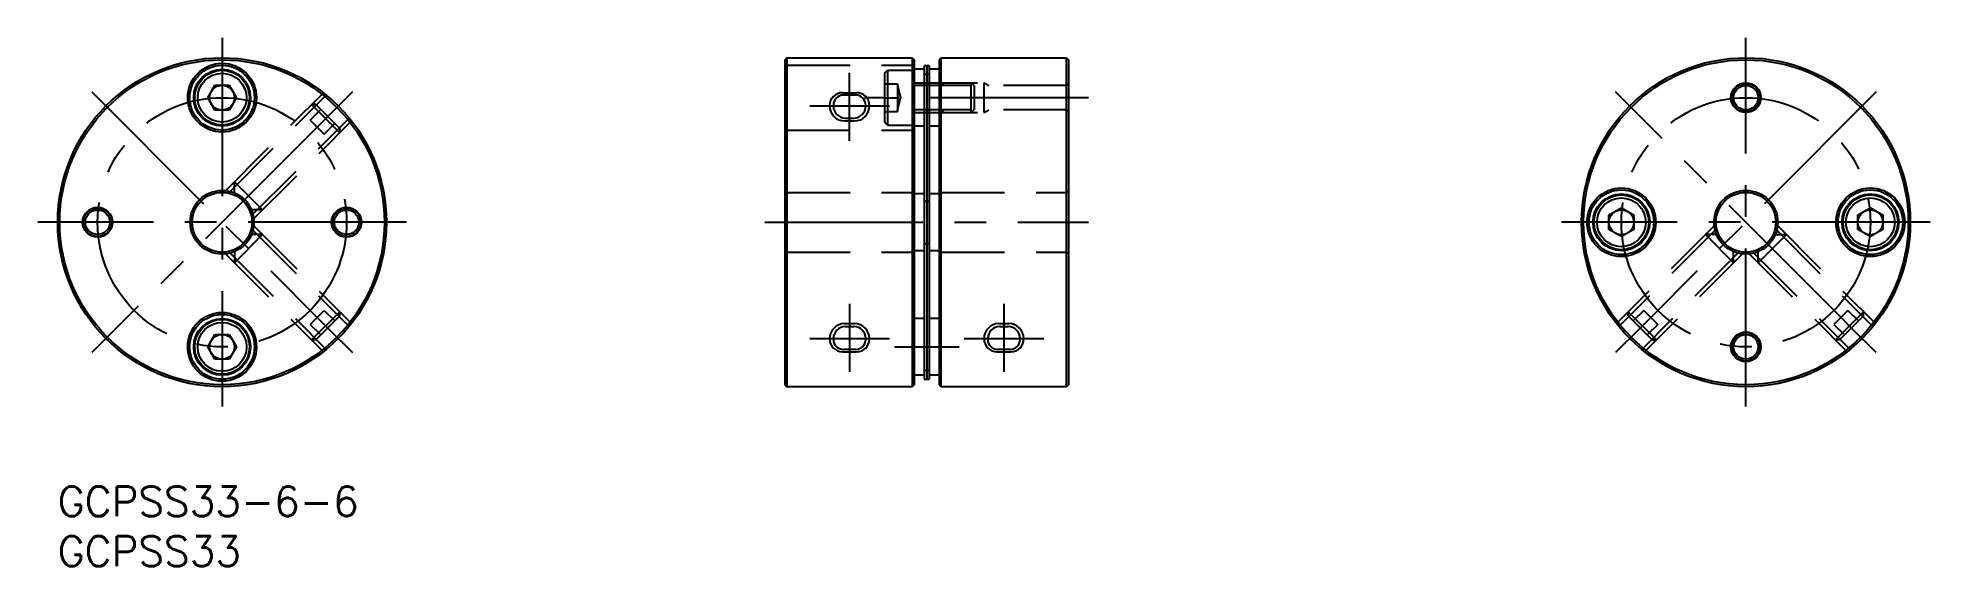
# Model space of a CAD drawing. Extents: x -2 to 188, y -8 to 45.
import ezdxf

# ---------------------------------------------------------------- set-up
doc = ezdxf.new("R2010")
doc.units = 0
doc.header["$LTSCALE"] = 0.5
doc.linetypes.add('CENTER', pattern=[50.8, 31.75, -6.35, 6.35, -6.35])
doc.linetypes.add('DASHED', pattern=[19.05, 12.7, -6.35])
for name, color, linetype in [('MSM_CENTER', 1, 'CENTER'), ('MSM_CONTINUOUS', 7, 'CONTINUOUS'), ('MSM_DASHED', 4, 'DASHED'), ('MSM_NARROW', 5, 'CONTINUOUS'), ('MSM_PART_NUMBER', 7, 'CONTINUOUS')]:
    doc.layers.add(name, color=color, linetype=linetype)
doc.styles.get("Standard").update_dxf_attribs({"font": 'txt.shx', "height": 3, "bigfont": 'bigfont.shx'})

# ---------------------------------------------------------------- blocks, each defined once
blk = doc.blocks.new('*U38')
at = {"layer": 'MSM_PART_NUMBER'}
blk.add_text('GCPSS33-6-6', height=3, dxfattribs=at).set_placement((0, -3))
blk = doc.blocks.new('*U39')
at = {"layer": 'MSM_PART_NUMBER'}
blk.add_text('GCPSS33', height=3, dxfattribs=at).set_placement((0, -8))

msp = doc.modelspace()

# ---------------------------------------------------------------- linework, layer by layer
at = {"layer": 'MSM_CENTER'}
for p, q in [((16.5, 45), (16.5, 8)), ((169.5, 8), (169.5, 45)), ((79.5, 34.67), (79.5, 41.5)), ((3.42, 39.58), (26.05, 16.95)), ((29.58, 39.58), (27.11, 37.11)), ((75.5, 38.17), (83.5, 38.17)), ((83, 39), (81, 39)), ((103.5, 39), (84.3, 39)), ((179.05, 16.95), (156.42, 39.58)), ((182.58, 39.58), (159.95, 16.95)), ((26.05, 36.05), (3.42, 13.42)), ((35, 26.5), (-2, 26.5)), ((71, 26.5), (103.5, 26.5)), ((188, 26.5), (151, 26.5)), ((79.5, 18.33), (79.5, 11.5)), ((95, 18.33), (95, 11.5)), ((27.11, 15.89), (29.58, 13.42)), ((158.89, 15.89), (156.42, 13.42)), ((182.58, 13.42), (180.11, 15.89)), ((75.5, 14.83), (83.5, 14.83)), ((84, 14), (90.5, 14)), ((91, 14.83), (99, 14.83))]:
    msp.add_line(p, q, dxfattribs=at)
for centre in [(16.5, 26.5), (169.5, 26.5)]:
    msp.add_circle(centre, 12.5, dxfattribs=at)
at = {"layer": 'MSM_CONTINUOUS'}
for p, q in [((73.2, 43), (73, 42.8)), ((73, 42.8), (73, 10.2)), ((73.2, 43), (85.8, 43)), ((73.2, 43), (73.2, 10)), ((85.8, 43), (86, 42.8)), ((85.8, 43), (85.8, 10)), ((86, 42.8), (86, 10.2)), ((87, 41.85), (86, 41.85)), ((87, 42.23), (87.5, 42.23)), ((87, 42.23), (87, 10.77)), ((87.25, 42.23), (87.25, 10.77)), ((87.5, 42.23), (87.5, 10.77)), ((88.5, 41.85), (87.5, 41.85)), ((88.7, 43), (88.5, 42.8)), ((88.5, 42.8), (88.5, 10.2)), ((88.7, 43), (101.3, 43)), ((88.7, 10), (88.7, 43)), ((101.3, 43), (101.5, 42.8)), ((101.3, 10), (101.3, 43)), ((101.5, 42.8), (101.5, 10.2)), ((15.06, 39), (15.78, 40.25)), ((15.78, 40.25), (17.22, 40.25)), ((17.22, 40.25), (17.94, 39)), ((87, 41.35), (87.5, 41.35)), ((15.78, 37.75), (15.06, 39)), ((17.94, 39), (17.22, 37.75)), ((77.88, 38.16), (77.88, 38.26)), ((80.12, 39.26), (78.88, 39.26)), ((81.12, 38.16), (81.12, 38.26)), ((17.22, 37.75), (15.78, 37.75)), ((79.08, 36.96), (79.92, 36.96)), ((87, 36.15), (86, 36.15)), ((88.5, 36.15), (87.5, 36.15)), ((87, 29.35), (86, 29.35)), ((87, 28.62), (87.5, 28.62)), ((88.5, 29.35), (87.5, 29.35)), ((155.75, 27.22), (157, 27.94)), ((155.75, 25.78), (155.75, 27.22)), ((157, 27.94), (158.25, 27.22)), ((158.25, 27.22), (158.25, 25.78)), ((180.75, 27.22), (182, 27.94)), ((180.75, 25.78), (180.75, 27.22)), ((182, 27.94), (183.25, 27.22)), ((183.25, 27.22), (183.25, 25.78)), ((157, 25.06), (155.75, 25.78)), ((158.25, 25.78), (157, 25.06)), ((182, 25.06), (180.75, 25.78)), ((183.25, 25.78), (182, 25.06)), ((87, 23.65), (86, 23.65)), ((87, 24.38), (87.5, 24.38)), ((88.5, 23.65), (87.5, 23.65)), ((15.06, 14), (15.78, 15.25)), ((15.78, 15.25), (17.22, 15.25)), ((17.22, 15.25), (17.94, 14)), ((79.08, 16.04), (79.92, 16.04)), ((87, 16.85), (86, 16.85)), ((88.5, 16.85), (87.5, 16.85)), ((94.58, 16.04), (95.42, 16.04)), ((15.78, 12.75), (15.06, 14)), ((17.94, 14), (17.22, 12.75)), ((77.88, 14.84), (77.88, 14.74)), ((80.12, 13.74), (78.88, 13.74)), ((81.12, 14.84), (81.12, 14.74)), ((93.38, 14.84), (93.38, 14.74)), ((95.62, 13.74), (94.38, 13.74)), ((96.62, 14.84), (96.62, 14.74)), ((17.22, 12.75), (15.78, 12.75)), ((87, 11.65), (87.5, 11.65)), ((73, 10.2), (73.2, 10)), ((85.8, 10), (73.2, 10)), ((86, 10.2), (85.8, 10)), ((87, 11.15), (86, 11.15)), ((87, 10.77), (87.5, 10.77)), ((88.5, 11.15), (87.5, 11.15)), ((88.5, 10.2), (88.7, 10)), ((101.3, 10), (88.7, 10)), ((101.5, 10.2), (101.3, 10))]:
    msp.add_line(p, q, dxfattribs=at)
for centre, radius in [((16.5, 26.5), 16.5), ((16.5, 26.5), 16.3), ((16.5, 39), 3.45), ((16.5, 39), 3.25), ((16.5, 39), 2.85), ((169.5, 26.5), 16.5), ((169.5, 26.5), 16.3), ((16.5, 39), 2.75), ((16.5, 39), 2.45), ((16.5, 39), 1.25), ((169.5, 39), 1.43), ((169.5, 39), 1.23), ((16.5, 26.5), 3.2), ((16.5, 26.5), 3), ((157, 26.5), 3.45), ((157, 26.5), 3.25), ((157, 26.5), 2.85), ((157, 26.5), 2.75), ((157, 26.5), 2.45), ((169.5, 26.5), 3.2), ((169.5, 26.5), 3), ((182, 26.5), 3.45), ((182, 26.5), 3.25), ((182, 26.5), 2.85), ((182, 26.5), 2.75), ((182, 26.5), 2.45), ((4, 26.5), 1.43), ((4, 26.5), 1.23), ((29, 26.5), 1.43), ((29, 26.5), 1.23), ((157, 26.5), 1.25), ((182, 26.5), 1.25), ((16.5, 14), 3.45), ((16.5, 14), 3.25), ((16.5, 14), 2.85), ((16.5, 14), 2.75), ((16.5, 14), 2.45), ((16.5, 14), 1.25), ((169.5, 14), 1.43), ((169.5, 14), 1.23)]:
    msp.add_circle(centre, radius, dxfattribs=at)
for centre, radius, start, end in [((78.88, 38.26), 1, 90, 180), ((79.08, 38.16), 1.2, 180, 270), ((79.92, 38.16), 1.2, 270, 360), ((80.12, 38.26), 1, 0, 90), ((79.08, 14.84), 1.2, 90, 180), ((79.92, 14.84), 1.2, 0, 90), ((94.58, 14.84), 1.2, 90, 180), ((95.42, 14.84), 1.2, 0, 90), ((78.88, 14.74), 1, 180, 270), ((80.12, 14.74), 1, 270, 0), ((94.38, 14.74), 1, 180, 270), ((95.62, 14.74), 1, 270, 0)]:
    msp.add_arc(centre, radius, start, end, dxfattribs=at)
at = {"layer": 'MSM_DASHED'}
for p, q in [((73.2, 42.25), (73, 42.45)), ((73.2, 42.25), (85.8, 42.25)), ((85.8, 42.25), (86, 42.45)), ((83, 41.45), (83.3, 41.75)), ((83, 41.45), (83, 36.55)), ((83, 40.39), (84.3, 40.39)), ((83.3, 41.75), (86, 41.75)), ((83.3, 41.75), (83.3, 36.25)), ((84.3, 40.39), (84.3, 37.61)), ((84.3, 40.25), (84.63, 39)), ((86, 40.5), (93, 40.5)), ((101.3, 40.23), (86, 40.23)), ((89, 40.23), (88.5, 40.73)), ((91.7, 37.5), (91.7, 40.5)), ((91.7, 40.5), (92, 40.2)), ((92, 40.2), (92, 37.8)), ((93, 37.5), (93, 40.5)), ((93, 40.5), (93.47, 40.23)), ((101.5, 40.43), (101.3, 40.23)), ((16.67, 29.5), (26.67, 39.5)), ((17.14, 29.43), (26.96, 39.26)), ((25.9, 38.31), (25.48, 38.31)), ((25.48, 38.31), (28.31, 35.48)), ((25.9, 38.31), (28.31, 35.9)), ((83, 39), (84.3, 39)), ((84.3, 37.75), (84.63, 39)), ((19.43, 27.14), (29.26, 36.96)), ((19.5, 26.67), (29.5, 36.67)), ((25.34, 36.75), (26.4, 37.81)), ((25.34, 36.75), (26.75, 35.34)), ((27.11, 37.11), (26.05, 36.05)), ((26.75, 35.34), (27.81, 36.4)), ((83, 37.61), (84.3, 37.61)), ((83.3, 36.25), (83, 36.55)), ((83.3, 36.25), (86, 36.25)), ((101.3, 37.77), (86, 37.77)), ((86, 37.5), (93, 37.5)), ((89, 37.77), (88.5, 37.27)), ((91.7, 37.5), (92, 37.8)), ((93, 37.5), (93.47, 37.77)), ((101.3, 37.77), (101.5, 37.57)), ((28.31, 35.9), (28.31, 35.48)), ((73.2, 35.75), (73, 35.55)), ((73.2, 35.75), (85.8, 35.75)), ((85.8, 35.75), (86, 35.55)), ((17.74, 29.51), (17.74, 30.57)), ((20.57, 27.74), (17.74, 30.57)), ((19.51, 27.74), (17.74, 29.51)), ((73.2, 29.5), (73, 29.7)), ((73.2, 29.5), (85.8, 29.5)), ((85.8, 29.5), (86, 29.7)), ((88.7, 29.5), (88.5, 29.7)), ((88.7, 29.5), (101.3, 29.5)), ((101.3, 29.5), (101.5, 29.7)), ((20.57, 27.74), (19.51, 27.74)), ((19.51, 25.26), (17.74, 23.49)), ((20.57, 25.26), (17.74, 22.43)), ((19.43, 25.86), (29.26, 16.04)), ((19.5, 26.33), (29.5, 16.33)), ((20.57, 25.26), (19.51, 25.26)), ((166.5, 26.33), (156.5, 16.33)), ((166.57, 25.86), (156.74, 16.04)), ((166.49, 25.26), (165.43, 25.26)), ((168.26, 22.43), (165.43, 25.26)), ((168.26, 23.49), (166.49, 25.26)), ((170.74, 23.49), (172.51, 25.26)), ((170.74, 22.43), (173.57, 25.26)), ((172.43, 25.86), (182.26, 16.04)), ((172.5, 26.33), (182.5, 16.33)), ((172.51, 25.26), (173.57, 25.26)), ((16.67, 23.5), (26.67, 13.5)), ((17.14, 23.57), (26.96, 13.74)), ((17.74, 23.49), (17.74, 22.43)), ((73.2, 23.5), (73, 23.3)), ((73.2, 23.5), (85.8, 23.5)), ((85.8, 23.5), (86, 23.3)), ((88.7, 23.5), (88.5, 23.3)), ((88.7, 23.5), (101.3, 23.5)), ((101.3, 23.5), (101.5, 23.3)), ((168.86, 23.57), (159.04, 13.74)), ((169.33, 23.5), (159.33, 13.5)), ((168.26, 22.43), (168.26, 23.49)), ((169.67, 23.5), (179.67, 13.5)), ((170.14, 23.57), (179.96, 13.74)), ((170.74, 22.43), (170.74, 23.49)), ((25.34, 16.25), (26.75, 17.66)), ((25.48, 14.69), (28.31, 17.52)), ((26.75, 17.66), (27.81, 16.6)), ((28.31, 17.1), (28.31, 17.52)), ((157.69, 17.1), (157.69, 17.52)), ((157.69, 17.52), (160.52, 14.69)), ((159.25, 17.66), (158.19, 16.6)), ((159.25, 17.66), (160.66, 16.25)), ((179.75, 17.66), (178.34, 16.25)), ((181.31, 17.52), (178.48, 14.69)), ((179.75, 17.66), (180.81, 16.6)), ((181.31, 17.1), (181.31, 17.52)), ((25.34, 16.25), (26.4, 15.19)), ((25.9, 14.69), (28.31, 17.1)), ((27.11, 15.89), (26.05, 16.95)), ((157.69, 17.1), (160.1, 14.69)), ((158.89, 15.89), (159.95, 16.95)), ((160.66, 16.25), (159.6, 15.19)), ((178.34, 16.25), (179.4, 15.19)), ((181.31, 17.1), (178.9, 14.69)), ((180.11, 15.89), (179.05, 16.95)), ((25.9, 14.69), (25.48, 14.69)), ((160.1, 14.69), (160.52, 14.69)), ((178.9, 14.69), (178.48, 14.69))]:
    msp.add_line(p, q, dxfattribs=at)
at = {"layer": 'MSM_NARROW'}
for p, q in [((77.5, 38.17), (77.5, 38.2)), ((78.8, 39.5), (80.2, 39.5)), ((81.5, 38.17), (81.5, 38.2)), ((79, 36.67), (80, 36.67)), ((79, 16.33), (80, 16.33)), ((94.5, 16.33), (95.5, 16.33)), ((77.5, 14.83), (77.5, 14.8)), ((78.8, 13.5), (80.2, 13.5)), ((81.5, 14.83), (81.5, 14.8)), ((93, 14.83), (93, 14.8)), ((94.3, 13.5), (95.7, 13.5)), ((97, 14.83), (97, 14.8))]:
    msp.add_line(p, q, dxfattribs=at)
for centre in [(169.5, 39), (4, 26.5), (29, 26.5), (169.5, 14)]:
    msp.add_circle(centre, 1.5, dxfattribs=at)
for centre, radius, start, end in [((78.8, 38.2), 1.3, 90, 180), ((79, 38.17), 1.5, 180, 270), ((80, 38.17), 1.5, 270, 360), ((80.2, 38.2), 1.3, 360, 90), ((79, 14.83), 1.5, 90, 180), ((80, 14.83), 1.5, 0, 90), ((94.5, 14.83), 1.5, 90, 180), ((95.5, 14.83), 1.5, 0, 90), ((78.8, 14.8), 1.3, 180, 270), ((80.2, 14.8), 1.3, 270, 0), ((94.3, 14.8), 1.3, 180, 270), ((95.7, 14.8), 1.3, 270, 0)]:
    msp.add_arc(centre, radius, start, end, dxfattribs=at)

# ---------------------------------------------------------------- block references
at = {"layer": 'MSM_CONTINUOUS'}
for name in ['*U38', '*U39']:
    msp.add_blockref(name, (0, 0), dxfattribs=at)

doc.saveas('drawing.dxf')
